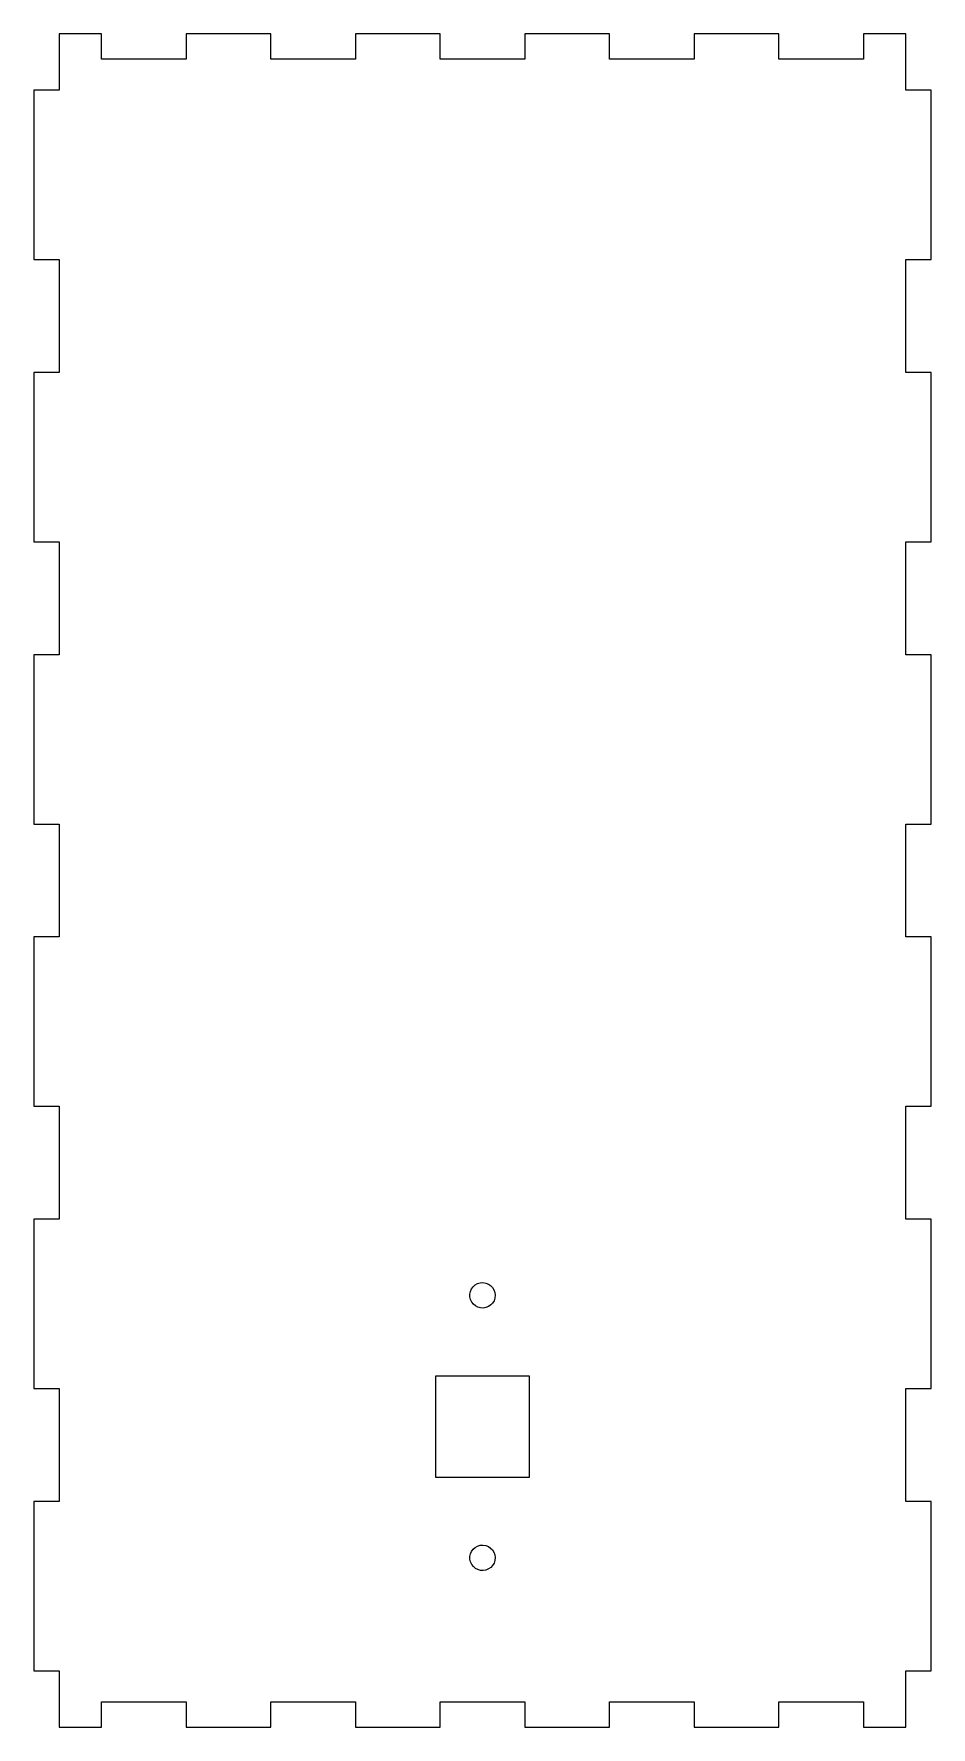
# Model space of a CAD drawing. Header units: metres. Extents: x -103 to 3, y 0 to 200.
import ezdxf

# ---------------------------------------------------------------- set-up
doc = ezdxf.new("R2010")
doc.units = ezdxf.units.M

msp = doc.modelspace()

# ---------------------------------------------------------------- linework, layer by layer
for p, q in [((-95, 200), (-100, 200)), ((-100, 200), (-100, 193.333)), ((-95, 197), (-95, 200)), ((-75, 200), (-85, 200)), ((-85, 200), (-85, 197)), ((-75, 197), (-75, 200)), ((-55, 200), (-65, 200)), ((-65, 200), (-65, 197)), ((-55, 197), (-55, 200)), ((-35, 200), (-45, 200)), ((-45, 200), (-45, 197)), ((-35, 197), (-35, 200)), ((-15, 200), (-25, 200)), ((-25, 200), (-25, 197)), ((-15, 197), (-15, 200)), ((0, 200), (-5, 200)), ((-5, 200), (-5, 197)), ((0, 193.333), (0, 200)), ((-85, 197), (-95, 197)), ((-65, 197), (-75, 197)), ((-45, 197), (-55, 197)), ((-25, 197), (-35, 197)), ((-5, 197), (-15, 197)), ((-100, 193.333), (-103, 193.333)), ((-103, 193.333), (-103, 173.333)), ((3, 193.333), (0, 193.333)), ((3, 173.333), (3, 193.333)), ((-103, 173.333), (-100, 173.333)), ((-100, 173.333), (-100, 160)), ((0, 160), (0, 173.333)), ((0, 173.333), (3, 173.333)), ((-100, 160), (-103, 160)), ((-103, 160), (-103, 140)), ((3, 160), (0, 160)), ((3, 140), (3, 160)), ((-103, 140), (-100, 140)), ((-100, 140), (-100, 126.667)), ((0, 126.667), (0, 140)), ((0, 140), (3, 140)), ((-100, 126.667), (-103, 126.667)), ((-103, 126.667), (-103, 106.667)), ((3, 126.667), (0, 126.667)), ((3, 106.667), (3, 126.667)), ((-103, 106.667), (-100, 106.667)), ((-100, 106.667), (-100, 93.3333)), ((0, 93.3333), (0, 106.667)), ((0, 106.667), (3, 106.667)), ((-100, 93.3333), (-103, 93.3333)), ((-103, 93.3333), (-103, 73.3333)), ((3, 93.3333), (0, 93.3333)), ((3, 73.3333), (3, 93.3333)), ((-103, 73.3333), (-100, 73.3333)), ((-100, 73.3333), (-100, 60)), ((0, 60), (0, 73.3333)), ((0, 73.3333), (3, 73.3333)), ((-100, 60), (-103, 60)), ((-103, 60), (-103, 40)), ((3, 60), (0, 60)), ((3, 40), (3, 60)), ((-51.2959, 51.7554), (-51.0999, 52.0199)), ((-51.0999, 52.0199), (-50.8586, 52.2299)), ((-50.8586, 52.2299), (-50.5784, 52.384)), ((-50.5784, 52.384), (-50.2625, 52.4768)), ((-50.2625, 52.4768), (-49.9435, 52.4989)), ((-49.9435, 52.4989), (-49.6178, 52.4505)), ((-49.6178, 52.4505), (-49.3106, 52.3322)), ((-49.3106, 52.3322), (-49.0439, 52.1558)), ((-49.0439, 52.1558), (-48.8206, 51.9268)), ((-51.4924, 51.1505), (-51.4266, 51.4635)), ((-51.4893, 50.8214), (-51.4924, 51.1505)), ((-51.4176, 50.5097), (-51.4893, 50.8214)), ((-51.4266, 51.4635), (-51.2959, 51.7554)), ((-51.2765, 50.2122), (-51.4176, 50.5097)), ((-51.0804, 49.9595), (-51.2765, 50.2122)), ((-48.8033, 50.0956), (-49.0222, 49.8624)), ((-48.8206, 51.9268), (-48.6509, 51.6557)), ((-48.6388, 50.3699), (-48.8033, 50.0956)), ((-48.6509, 51.6557), (-48.5403, 51.3456)), ((-48.5361, 50.6728), (-48.6388, 50.3699)), ((-48.5403, 51.3456), (-48.5001, 51.0188)), ((-48.5302, 50.7004), (-48.5361, 50.6728)), ((-48.5001, 51.0188), (-48.5302, 50.7004)), ((-50.8353, 49.7541), (-51.0804, 49.9595)), ((-50.5434, 49.6019), (-50.8353, 49.7541)), ((-50.2346, 49.5185), (-50.5434, 49.6019)), ((-49.9058, 49.5029), (-50.2346, 49.5185)), ((-49.5906, 49.5569), (-49.9058, 49.5029)), ((-49.2856, 49.681), (-49.5906, 49.5569)), ((-49.0222, 49.8624), (-49.2856, 49.681)), ((-103, 40), (-100, 40)), ((-100, 40), (-100, 26.6667)), ((-55.5, 29.5), (-55.5, 41.5)), ((-55.5, 41.5), (-44.5, 41.5)), ((-44.5, 41.5), (-44.5, 29.5)), ((0, 26.6667), (0, 40)), ((0, 40), (3, 40)), ((-44.5, 29.5), (-55.5, 29.5)), ((-100, 26.6667), (-103, 26.6667)), ((-103, 26.6667), (-103, 6.6667)), ((3, 26.6667), (0, 26.6667)), ((3, 6.6667), (3, 26.6667)), ((-51.4924, 20.1505), (-51.4266, 20.4635)), ((-51.4893, 19.8214), (-51.4924, 20.1505)), ((-51.4266, 20.4635), (-51.2959, 20.7554)), ((-51.2959, 20.7554), (-51.0999, 21.0199)), ((-51.0999, 21.0199), (-50.8586, 21.2299)), ((-50.8586, 21.2299), (-50.5784, 21.384)), ((-50.5784, 21.384), (-50.2625, 21.4768)), ((-50.2625, 21.4768), (-49.9435, 21.4989)), ((-49.9435, 21.4989), (-49.6179, 21.4505)), ((-49.6179, 21.4505), (-49.3106, 21.3322)), ((-49.3106, 21.3322), (-49.0439, 21.1558)), ((-49.0439, 21.1558), (-48.8206, 20.9268)), ((-48.8206, 20.9268), (-48.6509, 20.6557)), ((-48.6509, 20.6557), (-48.5404, 20.3456)), ((-48.5404, 20.3456), (-48.5001, 20.0188)), ((-48.5001, 20.0188), (-48.5302, 19.7004)), ((-51.4176, 19.5097), (-51.4893, 19.8214)), ((-51.2765, 19.2122), (-51.4176, 19.5097)), ((-51.0805, 18.9595), (-51.2765, 19.2122)), ((-50.8353, 18.7541), (-51.0805, 18.9595)), ((-50.5434, 18.6019), (-50.8353, 18.7541)), ((-50.2346, 18.5185), (-50.5434, 18.6019)), ((-49.9058, 18.503), (-50.2346, 18.5185)), ((-49.5906, 18.557), (-49.9058, 18.503)), ((-49.2856, 18.681), (-49.5906, 18.557)), ((-49.0223, 18.8625), (-49.2856, 18.681)), ((-48.8033, 19.0956), (-49.0223, 18.8625)), ((-48.6388, 19.3699), (-48.8033, 19.0956)), ((-48.5361, 19.6728), (-48.6388, 19.3699)), ((-48.5302, 19.7004), (-48.5361, 19.6728)), ((-103, 6.6667), (-100, 6.6667)), ((-100, 6.6667), (-100, 0)), ((0, 0), (0, 6.6667)), ((0, 6.6667), (3, 6.6667)), ((-95, 0), (-95, 3)), ((-95, 3), (-85, 3)), ((-85, 3), (-85, 0)), ((-75, 0), (-75, 3)), ((-75, 3), (-65, 3)), ((-65, 3), (-65, 0)), ((-55, 0), (-55, 3)), ((-55, 3), (-45, 3)), ((-45, 3), (-45, 0)), ((-35, 0), (-35, 3)), ((-35, 3), (-25, 3)), ((-25, 3), (-25, 0)), ((-15, 0), (-15, 3)), ((-15, 3), (-5, 3)), ((-5, 3), (-5, 0)), ((-100, 0), (-95, 0)), ((-85, 0), (-75, 0)), ((-65, 0), (-55, 0)), ((-45, 0), (-35, 0)), ((-25, 0), (-15, 0)), ((-5, 0), (0, 0))]:
    msp.add_line(p, q)

doc.saveas('drawing.dxf')
